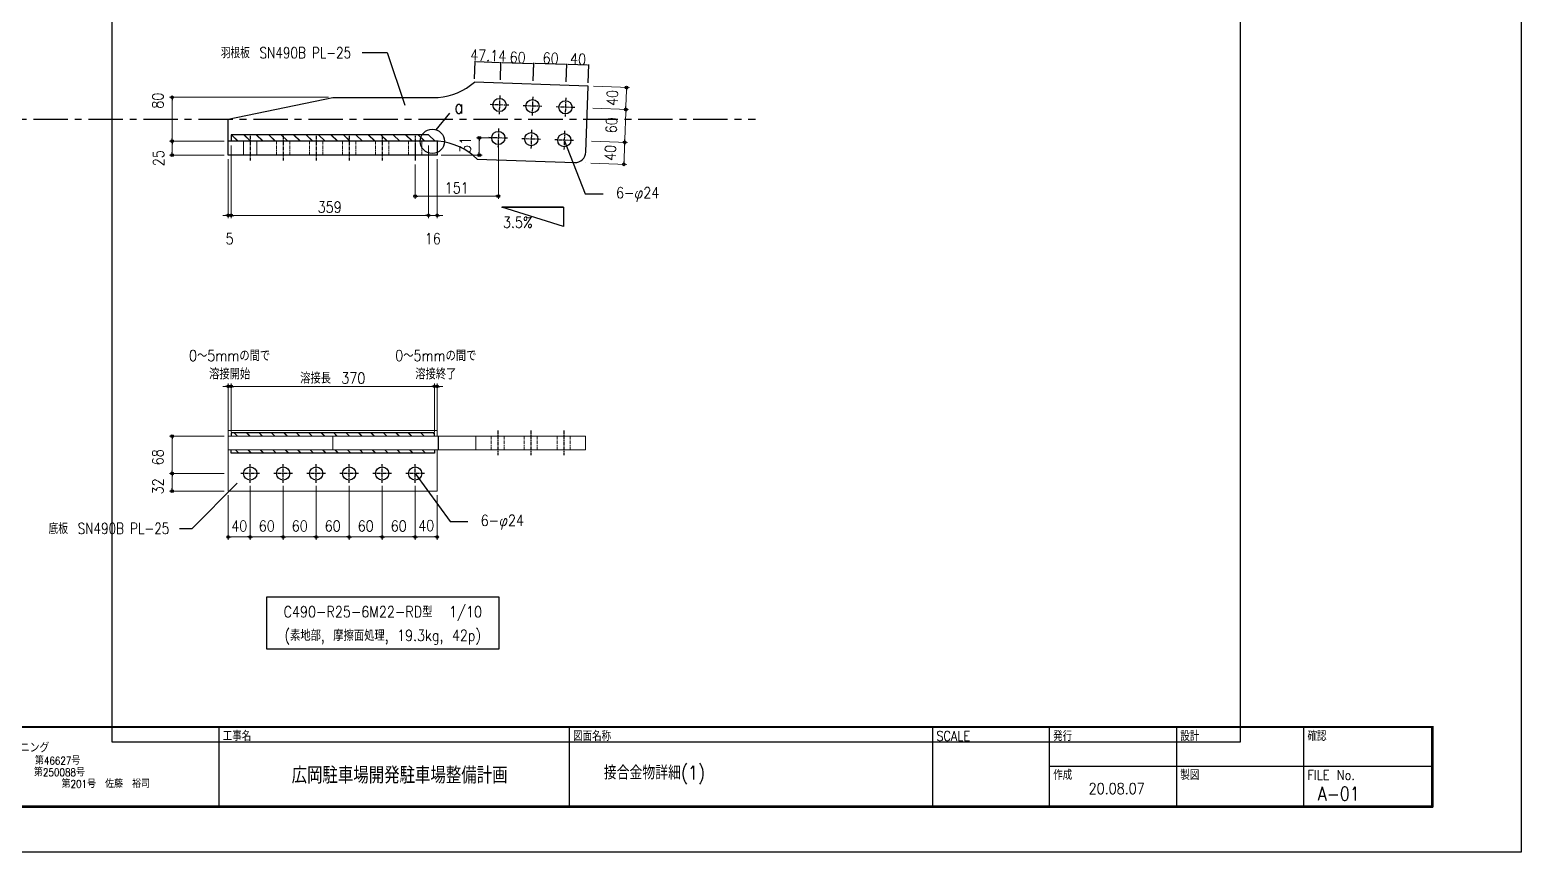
# Model space of a CAD drawing. Extents: x 89504 to 820828, y -104886 to 219894.
# Drawn here: x 812910 to 815623, y -104886 to -103391 of the extents above; entities that cross this region are included whole.
import ezdxf
from ezdxf.enums import TextEntityAlignment as Align

# ---------------------------------------------------------------- set-up
doc = ezdxf.new("R2010")
doc.units = 0
doc.header["$MEASUREMENT"] = 0
for name, pattern in [('CENTER', [2, 1.25, -0.25, 0.25, -0.25]), ('CENTER1', [10, 6.25, -1.25, 1.25, -1.25]), ('DUMMY', [0])]:
    doc.linetypes.add(name, pattern=pattern)
doc.layers.get('0').update_dxf_attribs({"color": 3, "linetype": 'CONTINUOUS'})
doc.layers.get('Defpoints').update_dxf_attribs({"linetype": 'CONTINUOUS'})
for name, color, linetype in [('00_修正第五回', 2, 'CONTINUOUS'), ('I図面枠', 211, 'CONTINUOUS'), ('waku$0$MOJI', 7, 'CONTINUOUS'), ('waku$0$ZATU', 3, 'CONTINUOUS'), ('waku$0$図面０-KIJUN', 7, 'CONTINUOUS'), ('寸法', 4, 'CONTINUOUS'), ('金物', 7, 'CONTINUOUS')]:
    doc.layers.add(name, color=color, linetype=linetype)
doc.layers.add('_1-F_ADDL', color=8, linetype='DUMMY', plot=False)
doc.layers.add('waku$0$DEF', color=161, linetype='CONTINUOUS', plot=False)
doc.styles.add('DRACAD', font='txt', dxfattribs={"width": 0.85, "bigfont": 'extfont2'})
doc.styles.add('KANJI', font='simplex.shx', dxfattribs={"width": 0.7, "bigfont": 'extfont2.shx'})
doc.styles.add('S020', font='simplex.shx', dxfattribs={"width": 0.8, "height": 100, "bigfont": 'extfont2.shx'})
doc.styles.get("Standard").update_dxf_attribs({"font": 'arial.ttf'})
doc.styles.add('waku$0$DRACAD', font='txt', dxfattribs={"width": 0.85, "bigfont": 'extfont2'})
doc.dimstyles.new('ISO-25', dxfattribs={"dimtxt": 2.5, "dimasz": 2.5, "dimexe": 1.25, "dimexo": 0.625, "dimtad": 1, "dimdec": 4, "dimdsep": 46, "dimtxsty": 'Standard', "dimcen": 2.5, "dimadec": 0, "dimazin": 0, "dimtfac": 1, "dimtdec": 4, "dimtmove": 0, "dimatfit": 3, "dimfxl": 1, "dimtolj": 1, "dimtzin": 0, "dimarcsym": 0})
doc.dimstyles.new('S5', dxfattribs={"dimscale": 5, "dimtxt": 4, "dimasz": 1, "dimexe": 1, "dimexo": 1.5, "dimgap": 1, "dimtad": 1, "dimtxsty": 'KANJI', "dimblk": 'ORIGIN', "dimcen": 0, "dimclrd": 256, "dimclre": 256, "dimclrt": 256, "dimadec": 0, "dimazin": 0, "dimtfac": 1, "dimtmove": 2, "dimatfit": 2, "dimfxl": 1, "dimtolj": 2, "dimlwd": 5, "dimlwe": 5, "dimarcsym": 0})

# ---------------------------------------------------------------- blocks, each defined once
blk = doc.blocks.new('waku')
at = {"layer": 'waku$0$DEF'}
blk.add_lwpolyline([(-76102, 40666), (92098, 40666), (92098, -78134), (-76102, -78134)], close=True, dxfattribs=at)
at = {"layer": 'waku$0$ZATU', "color": 5}
for p, q in [((-69538, -69001), (85614, -69001)), ((-69490, -69048), (85566, -69048)), ((-2644, -69048), (-2644, -74759)), ((22842, -69048), (22842, -74759)), ((49272, -69048), (49272, -74759)), ((57768, -69048), (57768, -74759)), ((67018, -69048), (67018, -74759)), ((76269, -69048), (76269, -74759)), ((85566, -69048), (85566, -74759)), ((85614, -69001), (85614, -74806)), ((85661, -68954), (85661, -74854)), ((57768, -71880), (85566, -71880)), ((-69585, -74854), (85661, -74854)), ((-69538, -74806), (85614, -74806)), ((-69490, -74759), (85566, -74759))]:
    blk.add_line(p, q, dxfattribs=at)
at = {"layer": 'waku$0$MOJI', "style": 'waku$0$DRACAD', "width": 0.85}
for s, height, p in [('広岡駐車場開発駐車場整備計画', 1200.08, (10506, -72478)), ('20.08.07', 800.1, (62673, -73506))]:
    blk.add_text(s, height=height, dxfattribs=at).set_placement(p, align=Align.MIDDLE)
at = {"layer": 'waku$0$ZATU', "color": 5, "style": 'waku$0$DRACAD', "width": 0.85}
for s, p in [('工事名', (-2361, -70040)), ('図面名称', (23125, -70040)), ('SCALE', (49556, -70040)), ('発行', (58051, -70040)), ('設計', (67301, -70040)), ('確認', (76552, -70040)), ('作成', (58051, -72871)), ('製図', (67301, -72871)), ('FILE No.', (76552, -72871))]:
    blk.add_text(s, height=707.9, dxfattribs=at).set_placement(p)
at = {"layer": 'waku$0$図面０-KIJUN', "linetype": 'Continuous', "style": 'waku$0$DRACAD', "width": 0.85}
for s, height, p in [('   株式会社\u3000エス・ティプランニング', 700, (-28130, -70881)), ('      設計事務所登録 \u3000(東京都）  第46627号', 550, (-28130, -71755)), ('      一級建築士登録\u3000 (大臣）   第250088号', 550, (-28130, -72600)), ('      構造設計一級建築士            第201号\u3000佐藤\u3000裕司', 550, (-28130, -73445))]:
    blk.add_text(s, height=height, dxfattribs=at).set_placement(p)
blk = doc.blocks.new('_ORIGIN')
at = {"color": 0, "linetype": 'ByBlock'}
blk.add_line((0, 0), (-1, 0), dxfattribs=at)
blk.add_circle((0, 0), 0.5, dxfattribs=at)
blk = doc.blocks.new('*D88')
at = {"layer": 'Defpoints', "color": 0, "transparency": 16777216}
for p in [(813271.2, -104129.6), (813169.4, -104197.6), (813271.2, -104197.6)]:
    blk.add_point(p, dxfattribs=at)
at = {"layer": '寸法', "lineweight": 5, "transparency": 16777216}
for p, q in [((813263.7, -104129.6), (813164.4, -104129.6)), ((813169.4, -104134.6), (813169.4, -104192.6)), ((813263.7, -104197.6), (813164.4, -104197.6))]:
    blk.add_line(p, q, dxfattribs=at)
at = {"layer": '寸法', "lineweight": 5, "transparency": 16777216, "xscale": 5, "yscale": 5, "zscale": 5}
for p, rotation in [((813169.4, -104129.6), 90), ((813169.4, -104197.6), 270)]:
    blk.add_blockref('_ORIGIN', p, dxfattribs=dict(at, rotation=rotation))
at = {"layer": '寸法', "transparency": 16777216, "insert": (813143.2, -104168.1), "char_height": 20, "attachment_point": 5, "rotation": 90, "style": 'DRACAD'}
blk.add_mtext('\\A2;68', dxfattribs=at)
blk = doc.blocks.new('*D89')
at = {"layer": 'Defpoints', "color": 0, "transparency": 16777216}
for p in [(813271.2, -104197.6), (813169.4, -104229.6), (813271.2, -104229.6)]:
    blk.add_point(p, dxfattribs=at)
at = {"layer": '寸法', "lineweight": 5, "transparency": 16777216}
for p, q in [((813263.7, -104197.6), (813164.4, -104197.6)), ((813169.4, -104202.6), (813169.4, -104224.6)), ((813263.7, -104229.6), (813164.4, -104229.6))]:
    blk.add_line(p, q, dxfattribs=at)
at = {"layer": '寸法', "lineweight": 5, "transparency": 16777216, "xscale": 5, "yscale": 5, "zscale": 5}
for p, rotation in [((813169.4, -104197.6), 90), ((813169.4, -104229.6), 270)]:
    blk.add_blockref('_ORIGIN', p, dxfattribs=dict(at, rotation=rotation))
at = {"layer": '寸法', "transparency": 16777216, "insert": (813143.2, -104221), "char_height": 20, "attachment_point": 5, "rotation": 90, "style": 'DRACAD'}
blk.add_mtext('\\A2;32', dxfattribs=at)
blk = doc.blocks.new('*D90')
at = {"layer": 'Defpoints', "color": 0, "transparency": 16777216}
for p in [(813371.2, -104212.6), (813431.2, -104212.6), (813371.2, -104313.1)]:
    blk.add_point(p, dxfattribs=at)
at = {"layer": '寸法', "lineweight": 5, "transparency": 16777216}
for p, q in [((813371.2, -104220.1), (813371.2, -104318.1)), ((813431.2, -104220.1), (813431.2, -104318.1)), ((813426.2, -104313.1), (813376.2, -104313.1))]:
    blk.add_line(p, q, dxfattribs=at)
at = {"layer": '寸法', "lineweight": 5, "transparency": 16777216, "xscale": 5, "yscale": 5, "zscale": 5, "rotation": 180}
blk.add_blockref('_ORIGIN', (813371.2, -104313.1), dxfattribs=at)
at = {"layer": '寸法', "lineweight": 5, "transparency": 16777216, "xscale": 5, "yscale": 5, "zscale": 5}
blk.add_blockref('_ORIGIN', (813431.2, -104313.1), dxfattribs=at)
at = {"layer": '寸法', "transparency": 16777216, "insert": (813401.2, -104293.1), "char_height": 20, "attachment_point": 5, "style": 'DRACAD'}
blk.add_mtext('\\A2;60', dxfattribs=at)
blk = doc.blocks.new('*D91')
at = {"layer": 'Defpoints', "color": 0, "transparency": 16777216}
for p in [(813271.2, -104229.6), (813311.2, -104212.6), (813271.2, -104313.1)]:
    blk.add_point(p, dxfattribs=at)
at = {"layer": '寸法', "lineweight": 5, "transparency": 16777216}
for p, q in [((813311.2, -104220.1), (813311.2, -104318.1)), ((813271.2, -104237.1), (813271.2, -104318.1)), ((813306.2, -104313.1), (813276.2, -104313.1))]:
    blk.add_line(p, q, dxfattribs=at)
at = {"layer": '寸法', "lineweight": 5, "transparency": 16777216, "xscale": 5, "yscale": 5, "zscale": 5, "rotation": 180}
blk.add_blockref('_ORIGIN', (813271.2, -104313.1), dxfattribs=at)
at = {"layer": '寸法', "lineweight": 5, "transparency": 16777216, "xscale": 5, "yscale": 5, "zscale": 5}
blk.add_blockref('_ORIGIN', (813311.2, -104313.1), dxfattribs=at)
at = {"layer": '寸法', "transparency": 16777216, "insert": (813291.2, -104293.1), "char_height": 20, "attachment_point": 5, "style": 'DRACAD'}
blk.add_mtext('\\A2;40', dxfattribs=at)
blk = doc.blocks.new('*D92')
at = {"layer": 'Defpoints', "color": 0, "transparency": 16777216}
for p in [(813491.2, -104212.6), (813551.2, -104212.6), (813491.2, -104313.1)]:
    blk.add_point(p, dxfattribs=at)
at = {"layer": '寸法', "lineweight": 5, "transparency": 16777216}
for p, q in [((813491.2, -104220.1), (813491.2, -104318.1)), ((813551.2, -104220.1), (813551.2, -104318.1)), ((813546.2, -104313.1), (813496.2, -104313.1))]:
    blk.add_line(p, q, dxfattribs=at)
at = {"layer": '寸法', "lineweight": 5, "transparency": 16777216, "xscale": 5, "yscale": 5, "zscale": 5, "rotation": 180}
blk.add_blockref('_ORIGIN', (813491.2, -104313.1), dxfattribs=at)
at = {"layer": '寸法', "lineweight": 5, "transparency": 16777216, "xscale": 5, "yscale": 5, "zscale": 5}
blk.add_blockref('_ORIGIN', (813551.2, -104313.1), dxfattribs=at)
at = {"layer": '寸法', "transparency": 16777216, "insert": (813521.2, -104293.1), "char_height": 20, "attachment_point": 5, "style": 'DRACAD'}
blk.add_mtext('\\A2;60', dxfattribs=at)
blk = doc.blocks.new('*D93')
at = {"layer": 'Defpoints', "color": 0, "transparency": 16777216}
for p in [(813551.2, -104212.6), (813611.2, -104212.6), (813611.2, -104313.1)]:
    blk.add_point(p, dxfattribs=at)
at = {"layer": '寸法', "lineweight": 5, "transparency": 16777216}
for p, q in [((813551.2, -104220.1), (813551.2, -104318.1)), ((813611.2, -104220.1), (813611.2, -104318.1)), ((813556.2, -104313.1), (813606.2, -104313.1))]:
    blk.add_line(p, q, dxfattribs=at)
at = {"layer": '寸法', "lineweight": 5, "transparency": 16777216, "xscale": 5, "yscale": 5, "zscale": 5, "rotation": 180}
blk.add_blockref('_ORIGIN', (813551.2, -104313.1), dxfattribs=at)
at = {"layer": '寸法', "lineweight": 5, "transparency": 16777216, "xscale": 5, "yscale": 5, "zscale": 5}
blk.add_blockref('_ORIGIN', (813611.2, -104313.1), dxfattribs=at)
at = {"layer": '寸法', "transparency": 16777216, "insert": (813581.2, -104293.1), "char_height": 20, "attachment_point": 5, "style": 'DRACAD'}
blk.add_mtext('\\A2;60', dxfattribs=at)
blk = doc.blocks.new('*D94')
at = {"layer": 'Defpoints', "color": 0, "transparency": 16777216}
for p in [(813611.2, -104212.6), (813651.2, -104229.6), (813611.2, -104313.1)]:
    blk.add_point(p, dxfattribs=at)
at = {"layer": '寸法', "lineweight": 5, "transparency": 16777216}
for p, q in [((813611.2, -104220.1), (813611.2, -104318.1)), ((813651.2, -104237.1), (813651.2, -104318.1)), ((813646.2, -104313.1), (813616.2, -104313.1))]:
    blk.add_line(p, q, dxfattribs=at)
at = {"layer": '寸法', "lineweight": 5, "transparency": 16777216, "xscale": 5, "yscale": 5, "zscale": 5, "rotation": 180}
blk.add_blockref('_ORIGIN', (813611.2, -104313.1), dxfattribs=at)
at = {"layer": '寸法', "lineweight": 5, "transparency": 16777216, "xscale": 5, "yscale": 5, "zscale": 5}
blk.add_blockref('_ORIGIN', (813651.2, -104313.1), dxfattribs=at)
at = {"layer": '寸法', "transparency": 16777216, "insert": (813631.2, -104292.3), "char_height": 20, "attachment_point": 5, "style": 'DRACAD'}
blk.add_mtext('\\A2;40', dxfattribs=at)
blk = doc.blocks.new('*D95')
at = {"layer": 'Defpoints', "color": 0, "transparency": 16777216}
for p in [(813431.2, -104212.6), (813491.2, -104212.6), (813431.2, -104313.1)]:
    blk.add_point(p, dxfattribs=at)
at = {"layer": '寸法', "lineweight": 5, "transparency": 16777216}
for p, q in [((813431.2, -104220.1), (813431.2, -104318.1)), ((813491.2, -104220.1), (813491.2, -104318.1)), ((813486.2, -104313.1), (813436.2, -104313.1))]:
    blk.add_line(p, q, dxfattribs=at)
at = {"layer": '寸法', "lineweight": 5, "transparency": 16777216, "xscale": 5, "yscale": 5, "zscale": 5, "rotation": 180}
blk.add_blockref('_ORIGIN', (813431.2, -104313.1), dxfattribs=at)
at = {"layer": '寸法', "lineweight": 5, "transparency": 16777216, "xscale": 5, "yscale": 5, "zscale": 5}
blk.add_blockref('_ORIGIN', (813491.2, -104313.1), dxfattribs=at)
at = {"layer": '寸法', "transparency": 16777216, "insert": (813461.2, -104293.1), "char_height": 20, "attachment_point": 5, "style": 'DRACAD'}
blk.add_mtext('\\A2;60', dxfattribs=at)
blk = doc.blocks.new('*D96')
at = {"layer": 'Defpoints', "color": 0, "transparency": 16777216}
for p in [(813311.2, -104212.6), (813371.2, -104212.6), (813311.2, -104313.1)]:
    blk.add_point(p, dxfattribs=at)
at = {"layer": '寸法', "lineweight": 5, "transparency": 16777216}
for p, q in [((813311.2, -104220.1), (813311.2, -104318.1)), ((813371.2, -104220.1), (813371.2, -104318.1)), ((813366.2, -104313.1), (813316.2, -104313.1))]:
    blk.add_line(p, q, dxfattribs=at)
at = {"layer": '寸法', "lineweight": 5, "transparency": 16777216, "xscale": 5, "yscale": 5, "zscale": 5, "rotation": 180}
blk.add_blockref('_ORIGIN', (813311.2, -104313.1), dxfattribs=at)
at = {"layer": '寸法', "lineweight": 5, "transparency": 16777216, "xscale": 5, "yscale": 5, "zscale": 5}
blk.add_blockref('_ORIGIN', (813371.2, -104313.1), dxfattribs=at)
at = {"layer": '寸法', "transparency": 16777216, "insert": (813341.2, -104293.1), "char_height": 20, "attachment_point": 5, "style": 'DRACAD'}
blk.add_mtext('\\A2;60', dxfattribs=at)
blk = doc.blocks.new('*D100')
at = {"layer": 'Defpoints', "color": 0, "linetype": 'Continuous', "transparency": 16777216}
for p in [(813276.2, -104039.1), (813271.2, -104129.6), (813276.2, -104129.6)]:
    blk.add_point(p, dxfattribs=at)
at = {"layer": '寸法', "linetype": 'Continuous', "lineweight": 5, "transparency": 16777216}
for p, q in [((813266.2, -104039.1), (813261.2, -104039.1)), ((813271.2, -104122.1), (813271.2, -104034.1)), ((813271.2, -104039.1), (813276.2, -104039.1)), ((813276.2, -104122.1), (813276.2, -104034.1)), ((813281.2, -104039.1), (813286.2, -104039.1))]:
    blk.add_line(p, q, dxfattribs=at)
at = {"layer": '寸法', "linetype": 'Continuous', "lineweight": 5, "transparency": 16777216, "xscale": 5, "yscale": 5, "zscale": 5}
blk.add_blockref('_ORIGIN', (813271.2, -104039.1), dxfattribs=at)
at = {"layer": '寸法', "linetype": 'Continuous', "lineweight": 5, "transparency": 16777216, "xscale": 5, "yscale": 5, "zscale": 5, "rotation": 180}
blk.add_blockref('_ORIGIN', (813276.2, -104039.1), dxfattribs=at)
at = {"layer": '寸法', "linetype": 'Continuous', "transparency": 16777216, "insert": (813273.7, -103999.9), "char_height": 20, "attachment_point": 5, "style": 'DRACAD'}
blk.add_mtext('\\A2;0～5mmの間で\\P溶接開始', dxfattribs=at)
blk = doc.blocks.new('*D101')
at = {"layer": 'Defpoints', "color": 0, "linetype": 'Continuous', "transparency": 16777216}
for p in [(813646.2, -104039.1), (813276.2, -104129.6), (813646.2, -104129.6)]:
    blk.add_point(p, dxfattribs=at)
at = {"layer": '寸法', "linetype": 'Continuous', "lineweight": 5, "transparency": 16777216}
for p, q in [((813276.2, -104122.1), (813276.2, -104034.1)), ((813281.2, -104039.1), (813641.2, -104039.1)), ((813646.2, -104122.1), (813646.2, -104034.1))]:
    blk.add_line(p, q, dxfattribs=at)
at = {"layer": '寸法', "linetype": 'Continuous', "lineweight": 5, "transparency": 16777216, "xscale": 5, "yscale": 5, "zscale": 5, "rotation": 180}
blk.add_blockref('_ORIGIN', (813276.2, -104039.1), dxfattribs=at)
at = {"layer": '寸法', "linetype": 'Continuous', "lineweight": 5, "transparency": 16777216, "xscale": 5, "yscale": 5, "zscale": 5}
blk.add_blockref('_ORIGIN', (813646.2, -104039.1), dxfattribs=at)
at = {"layer": '寸法', "linetype": 'Continuous', "transparency": 16777216, "insert": (813461.2, -104024.1), "char_height": 20, "attachment_point": 5, "style": 'DRACAD'}
blk.add_mtext('\\A2;溶接長\u3000370', dxfattribs=at)
blk = doc.blocks.new('*D102')
at = {"layer": 'Defpoints', "color": 0, "linetype": 'Continuous', "transparency": 16777216}
for p in [(813651.2, -104039.1), (813646.2, -104129.6), (813651.2, -104129.6)]:
    blk.add_point(p, dxfattribs=at)
at = {"layer": '寸法', "linetype": 'Continuous', "lineweight": 5, "transparency": 16777216}
for p, q in [((813641.2, -104039.1), (813636.2, -104039.1)), ((813646.2, -104122.1), (813646.2, -104034.1)), ((813646.2, -104039.1), (813651.2, -104039.1)), ((813651.2, -104122.1), (813651.2, -104034.1)), ((813656.2, -104039.1), (813661.2, -104039.1))]:
    blk.add_line(p, q, dxfattribs=at)
at = {"layer": '寸法', "linetype": 'Continuous', "lineweight": 5, "transparency": 16777216, "xscale": 5, "yscale": 5, "zscale": 5}
blk.add_blockref('_ORIGIN', (813646.2, -104039.1), dxfattribs=at)
at = {"layer": '寸法', "linetype": 'Continuous', "lineweight": 5, "transparency": 16777216, "xscale": 5, "yscale": 5, "zscale": 5, "rotation": 180}
blk.add_blockref('_ORIGIN', (813651.2, -104039.1), dxfattribs=at)
at = {"layer": '寸法', "linetype": 'Continuous', "transparency": 16777216, "insert": (813648.7, -103999.9), "char_height": 20, "attachment_point": 5, "style": 'DRACAD'}
blk.add_mtext('\\A2;0～5mmの間で\\P溶接終了', dxfattribs=at)
blk = doc.blocks.new('*D55')
at = {"layer": 'Defpoints', "color": 0, "transparency": 16777216}
for p in [(813928.1, -103493), (813926.7, -103533), (813994.3, -103535.4)]:
    blk.add_point(p, dxfattribs=at)
at = {"layer": '寸法', "lineweight": 5, "transparency": 16777216}
for p, q in [((813935.6, -103493.3), (814000.7, -103495.6)), ((813995.5, -103500.4), (813994.5, -103530.4)), ((813934.2, -103533.3), (813999.3, -103535.5))]:
    blk.add_line(p, q, dxfattribs=at)
at = {"layer": '寸法', "lineweight": 5, "transparency": 16777216, "xscale": 5, "yscale": 5, "zscale": 5}
for p, rotation in [((813995.7, -103495.4), 87.99999999978769), ((813994.3, -103535.4), 267.9999999997877)]:
    blk.add_blockref('_ORIGIN', p, dxfattribs=dict(at, rotation=rotation))
at = {"layer": '寸法', "transparency": 16777216, "insert": (813969.6, -103514.5), "char_height": 20, "attachment_point": 5, "rotation": 88, "style": 'DRACAD'}
blk.add_mtext('\\A2;40', dxfattribs=at)
blk = doc.blocks.new('*D56')
at = {"layer": 'Defpoints', "color": 0, "transparency": 16777216}
for p in [(813924.6, -103593), (813923.2, -103632.9), (813990.8, -103635.3)]:
    blk.add_point(p, dxfattribs=at)
at = {"layer": '寸法', "lineweight": 5, "transparency": 16777216}
for p, q in [((813932.1, -103593.2), (813997.2, -103595.5)), ((813992.1, -103600.3), (813991, -103630.3)), ((813930.7, -103633.2), (813995.8, -103635.5))]:
    blk.add_line(p, q, dxfattribs=at)
at = {"layer": '寸法', "lineweight": 5, "transparency": 16777216, "xscale": 5, "yscale": 5, "zscale": 5}
for p, rotation in [((813992.2, -103595.3), 87.99999999978769), ((813990.8, -103635.3), 267.9999999997877)]:
    blk.add_blockref('_ORIGIN', p, dxfattribs=dict(at, rotation=rotation))
at = {"layer": '寸法', "transparency": 16777216, "insert": (813966.1, -103614.4), "char_height": 20, "attachment_point": 5, "rotation": 88, "style": 'DRACAD'}
blk.add_mtext('\\A2;40', dxfattribs=at)
blk = doc.blocks.new('*D61')
at = {"layer": 'Defpoints', "color": 0, "transparency": 16777216}
for p in [(813926.7, -103533), (813924.6, -103593), (813992.2, -103595.3)]:
    blk.add_point(p, dxfattribs=at)
at = {"layer": '寸法', "lineweight": 5, "transparency": 16777216}
for p, q in [((813934.2, -103533.3), (813999.3, -103535.5)), ((813994.2, -103540.4), (813992.4, -103590.3)), ((813932.1, -103593.2), (813997.2, -103595.5))]:
    blk.add_line(p, q, dxfattribs=at)
at = {"layer": '寸法', "lineweight": 5, "transparency": 16777216, "xscale": 5, "yscale": 5, "zscale": 5}
for p, rotation in [((813994.3, -103535.4), 87.99999999978769), ((813992.2, -103595.3), 267.9999999997877)]:
    blk.add_blockref('_ORIGIN', p, dxfattribs=dict(at, rotation=rotation))
at = {"layer": '寸法', "transparency": 16777216, "insert": (813968, -103564.2), "char_height": 20, "attachment_point": 5, "rotation": 88, "style": 'DRACAD'}
blk.add_mtext('\\A2;60', dxfattribs=at)
blk = doc.blocks.new('*D62')
at = {"layer": 'Defpoints', "color": 0, "linetype": 'Continuous', "transparency": 16777216}
for p in [(813271.2, -103618.4), (813276.2, -103612.4), (813276.2, -103728.1)]:
    blk.add_point(p, dxfattribs=at)
at = {"layer": '寸法', "linetype": 'Continuous', "lineweight": 5, "transparency": 16777216}
for p, q in [((813271.2, -103625.9), (813271.2, -103733.1)), ((813276.2, -103619.9), (813276.2, -103733.1)), ((813266.2, -103728.1), (813261.2, -103728.1)), ((813271.2, -103728.1), (813276.2, -103728.1)), ((813281.2, -103728.1), (813286.2, -103728.1))]:
    blk.add_line(p, q, dxfattribs=at)
at = {"layer": '寸法', "linetype": 'Continuous', "lineweight": 5, "transparency": 16777216, "xscale": 5, "yscale": 5, "zscale": 5}
blk.add_blockref('_ORIGIN', (813271.2, -103728.1), dxfattribs=at)
at = {"layer": '寸法', "linetype": 'Continuous', "lineweight": 5, "transparency": 16777216, "xscale": 5, "yscale": 5, "zscale": 5, "rotation": 180}
blk.add_blockref('_ORIGIN', (813276.2, -103728.1), dxfattribs=at)
at = {"layer": '寸法', "linetype": 'Continuous', "transparency": 16777216, "insert": (813273.7, -103770.6), "char_height": 20, "attachment_point": 5, "style": 'DRACAD'}
blk.add_mtext('\\A2;5', dxfattribs=at)
blk = doc.blocks.new('*D63')
at = {"layer": 'Defpoints', "color": 0, "linetype": 'Continuous', "transparency": 16777216}
for p in [(813276.2, -103593.4), (813635.2, -103593.4), (813635.2, -103728.1)]:
    blk.add_point(p, dxfattribs=at)
at = {"layer": '寸法', "linetype": 'Continuous', "lineweight": 5, "transparency": 16777216}
for p, q in [((813276.2, -103600.9), (813276.2, -103733.1)), ((813635.2, -103600.9), (813635.2, -103733.1)), ((813281.2, -103728.1), (813630.2, -103728.1))]:
    blk.add_line(p, q, dxfattribs=at)
at = {"layer": '寸法', "linetype": 'Continuous', "lineweight": 5, "transparency": 16777216, "xscale": 5, "yscale": 5, "zscale": 5, "rotation": 180}
blk.add_blockref('_ORIGIN', (813276.2, -103728.1), dxfattribs=at)
at = {"layer": '寸法', "linetype": 'Continuous', "lineweight": 5, "transparency": 16777216, "xscale": 5, "yscale": 5, "zscale": 5}
blk.add_blockref('_ORIGIN', (813635.2, -103728.1), dxfattribs=at)
at = {"layer": '寸法', "linetype": 'Continuous', "transparency": 16777216, "insert": (813455.7, -103713.1), "char_height": 20, "attachment_point": 5, "style": 'DRACAD'}
blk.add_mtext('\\A2;359', dxfattribs=at)
blk = doc.blocks.new('*D64')
at = {"layer": 'Defpoints', "color": 0, "linetype": 'Continuous', "transparency": 16777216}
for p in [(813635.2, -103593.4), (813651.2, -103618.4), (813651.2, -103728.1)]:
    blk.add_point(p, dxfattribs=at)
at = {"layer": '寸法', "linetype": 'Continuous', "lineweight": 5, "transparency": 16777216}
for p, q in [((813635.2, -103600.9), (813635.2, -103733.1)), ((813651.2, -103625.9), (813651.2, -103733.1)), ((813630.2, -103728.1), (813625.2, -103728.1)), ((813635.2, -103728.1), (813651.2, -103728.1)), ((813656.2, -103728.1), (813661.2, -103728.1))]:
    blk.add_line(p, q, dxfattribs=at)
at = {"layer": '寸法', "linetype": 'Continuous', "lineweight": 5, "transparency": 16777216, "xscale": 5, "yscale": 5, "zscale": 5}
blk.add_blockref('_ORIGIN', (813635.2, -103728.1), dxfattribs=at)
at = {"layer": '寸法', "linetype": 'Continuous', "lineweight": 5, "transparency": 16777216, "xscale": 5, "yscale": 5, "zscale": 5, "rotation": 180}
blk.add_blockref('_ORIGIN', (813651.2, -103728.1), dxfattribs=at)
at = {"layer": '寸法', "linetype": 'Continuous', "transparency": 16777216, "insert": (813643.2, -103770.6), "char_height": 20, "attachment_point": 5, "style": 'DRACAD'}
blk.add_mtext('\\A2;16', dxfattribs=at)
blk = doc.blocks.new('*D65')
at = {"layer": 'Defpoints', "color": 0, "transparency": 16777216}
for p in [(813762.4, -103587.3), (813611.2, -103628.4), (813611.2, -103693.1)]:
    blk.add_point(p, dxfattribs=at)
at = {"layer": '寸法', "lineweight": 5, "transparency": 16777216}
for p, q in [((813762.4, -103594.8), (813762.4, -103698.1)), ((813611.2, -103635.9), (813611.2, -103698.1)), ((813757.4, -103693.1), (813616.2, -103693.1))]:
    blk.add_line(p, q, dxfattribs=at)
at = {"layer": '寸法', "lineweight": 5, "transparency": 16777216, "xscale": 5, "yscale": 5, "zscale": 5, "rotation": 180}
blk.add_blockref('_ORIGIN', (813611.2, -103693.1), dxfattribs=at)
at = {"layer": '寸法', "lineweight": 5, "transparency": 16777216, "xscale": 5, "yscale": 5, "zscale": 5}
blk.add_blockref('_ORIGIN', (813762.4, -103693.1), dxfattribs=at)
at = {"layer": '寸法', "transparency": 16777216, "insert": (813686.8, -103678.1), "char_height": 20, "attachment_point": 5, "style": 'DRACAD'}
blk.add_mtext('\\A2;151', dxfattribs=at)
blk = doc.blocks.new('*D66')
at = {"layer": 'Defpoints', "color": 0, "transparency": 16777216}
for p in [(813762.4, -103587.3), (813651.2, -103618.4), (813727.8, -103618.4)]:
    blk.add_point(p, dxfattribs=at)
at = {"layer": '寸法', "lineweight": 5, "transparency": 16777216}
for p, q in [((813754.9, -103587.3), (813722.8, -103587.3)), ((813727.8, -103592.3), (813727.8, -103613.4)), ((813658.7, -103618.4), (813732.8, -103618.4))]:
    blk.add_line(p, q, dxfattribs=at)
at = {"layer": '寸法', "lineweight": 5, "transparency": 16777216, "xscale": 5, "yscale": 5, "zscale": 5}
for p, rotation in [((813727.8, -103587.3), 90), ((813727.8, -103618.4), 270)]:
    blk.add_blockref('_ORIGIN', p, dxfattribs=dict(at, rotation=rotation))
at = {"layer": '寸法', "transparency": 16777216, "insert": (813702.4, -103600.2), "char_height": 20, "attachment_point": 5, "rotation": 90, "style": 'DRACAD'}
blk.add_mtext('\\A2;31', dxfattribs=at)
blk = doc.blocks.new('*D67')
at = {"layer": 'Defpoints', "color": 0, "transparency": 16777216}
for p in [(813169.4, -103513.4), (813461.2, -103513.4), (813271.2, -103593.4)]:
    blk.add_point(p, dxfattribs=at)
at = {"layer": '寸法', "lineweight": 5, "transparency": 16777216}
for p, q in [((813453.7, -103513.4), (813164.4, -103513.4)), ((813169.4, -103588.4), (813169.4, -103518.4)), ((813263.7, -103593.4), (813164.4, -103593.4))]:
    blk.add_line(p, q, dxfattribs=at)
at = {"layer": '寸法', "lineweight": 5, "transparency": 16777216, "xscale": 5, "yscale": 5, "zscale": 5}
for p, rotation in [((813169.4, -103513.4), 90), ((813169.4, -103593.4), 270)]:
    blk.add_blockref('_ORIGIN', p, dxfattribs=dict(at, rotation=rotation))
at = {"layer": '寸法', "transparency": 16777216, "insert": (813143.2, -103519.5), "char_height": 20, "attachment_point": 5, "rotation": 90, "style": 'DRACAD'}
blk.add_mtext('\\A2;80', dxfattribs=at)
blk = doc.blocks.new('*D68')
at = {"layer": 'Defpoints', "color": 0, "transparency": 16777216}
for p in [(813169.4, -103593.4), (813271.2, -103593.4), (813271.2, -103618.4)]:
    blk.add_point(p, dxfattribs=at)
at = {"layer": '寸法', "lineweight": 5, "transparency": 16777216}
for p, q in [((813263.7, -103593.4), (813164.4, -103593.4)), ((813169.4, -103613.4), (813169.4, -103598.4)), ((813263.7, -103618.4), (813164.4, -103618.4))]:
    blk.add_line(p, q, dxfattribs=at)
at = {"layer": '寸法', "lineweight": 5, "transparency": 16777216, "xscale": 5, "yscale": 5, "zscale": 5}
for p, rotation in [((813169.4, -103593.4), 90), ((813169.4, -103618.4), 270)]:
    blk.add_blockref('_ORIGIN', p, dxfattribs=dict(at, rotation=rotation))
at = {"layer": '寸法', "transparency": 16777216, "insert": (813144.4, -103624.2), "char_height": 20, "attachment_point": 5, "rotation": 90, "style": 'DRACAD'}
blk.add_mtext('\\A2;25', dxfattribs=at)
blk = doc.blocks.new('*D197')
at = {"layer": 'Defpoints', "color": 0, "transparency": 16777216}
for p in [(813887.1, -103453.7), (813885.8, -103491.5), (813925.8, -103492.9)]:
    blk.add_point(p, dxfattribs=at)
at = {"layer": '寸法', "color": 0, "lineweight": -2, "transparency": 16777216}
for p, q in [((813886, -103485.5), (813887.2, -103452.5)), ((813924.6, -103455), (813889.6, -103453.8)), ((813926, -103486.9), (813927.1, -103453.9))]:
    blk.add_line(p, q, dxfattribs=at)
at = {"layer": '寸法', "color": 0, "transparency": 16777216}
for points in [[(813889.6, -103453.4), (813889.6, -103454.2), (813887.1, -103453.7)], [(813924.6, -103454.6), (813924.6, -103455.4), (813927.1, -103455.1)]]:
    blk.add_solid(points, dxfattribs=at)
at = {"layer": '寸法', "color": 0, "transparency": 16777216, "insert": (813907.5, -103443.8), "char_height": 20, "attachment_point": 5, "rotation": 358, "style": 'DRACAD'}
blk.add_mtext('\\A1;40', dxfattribs=at)
blk = doc.blocks.new('*D194')
at = {"layer": 'Defpoints', "color": 0, "transparency": 16777216}
for p in [(813827.1, -103451.9), (813825.8, -103489.4), (813885.8, -103491.5)]:
    blk.add_point(p, dxfattribs=at)
at = {"layer": '寸法', "color": 0, "lineweight": -2, "transparency": 16777216}
for p, q in [((813826, -103483.5), (813827.2, -103450.6)), ((813884.6, -103453.9), (813829.6, -103451.9)), ((813886, -103485.5), (813887.1, -103452.7))]:
    blk.add_line(p, q, dxfattribs=at)
at = {"layer": '寸法', "color": 0, "transparency": 16777216}
for points in [[(813829.7, -103451.5), (813829.6, -103452.4), (813827.1, -103451.9)], [(813884.6, -103453.4), (813884.6, -103454.3), (813887.1, -103453.9)]]:
    blk.add_solid(points, dxfattribs=at)
at = {"layer": '寸法', "color": 0, "transparency": 16777216, "insert": (813857.5, -103442.3), "char_height": 20, "attachment_point": 5, "rotation": 358, "style": 'DRACAD'}
blk.add_mtext('\\A1;60', dxfattribs=at)
blk = doc.blocks.new('*D195')
at = {"layer": 'Defpoints', "color": 0, "transparency": 16777216}
for p in [(813767.1, -103450.5), (813765.9, -103487.4), (813825.8, -103489.4)]:
    blk.add_point(p, dxfattribs=at)
at = {"layer": '寸法', "color": 0, "lineweight": -2, "transparency": 16777216}
for p, q in [((813766.1, -103481.4), (813767.2, -103449.2)), ((813824.6, -103452.5), (813769.6, -103450.6)), ((813826, -103483.5), (813827.2, -103451.3))]:
    blk.add_line(p, q, dxfattribs=at)
at = {"layer": '寸法', "color": 0, "transparency": 16777216}
for points in [[(813769.7, -103450.1), (813769.6, -103451), (813767.1, -103450.5)], [(813824.6, -103452.1), (813824.6, -103452.9), (813827.1, -103452.6)]]:
    blk.add_solid(points, dxfattribs=at)
at = {"layer": '寸法', "color": 0, "transparency": 16777216, "insert": (813797.5, -103440.9), "char_height": 20, "attachment_point": 5, "rotation": 358, "style": 'DRACAD'}
blk.add_mtext('\\A1;60', dxfattribs=at)
blk = doc.blocks.new('*D196')
at = {"layer": 'Defpoints', "color": 0, "transparency": 16777216}
for p in [(813720, -103448.8), (813718.7, -103485.7), (813765.9, -103487.4)]:
    blk.add_point(p, dxfattribs=at)
at = {"layer": '寸法', "color": 0, "lineweight": -2, "transparency": 16777216}
for p, q in [((813719, -103479.7), (813720.1, -103447.6)), ((813764.7, -103450.4), (813722.5, -103448.9)), ((813766.1, -103481.4), (813767.2, -103449.2))]:
    blk.add_line(p, q, dxfattribs=at)
at = {"layer": '寸法', "color": 0, "transparency": 16777216}
for points in [[(813722.5, -103448.5), (813722.5, -103449.3), (813720, -103448.8)], [(813764.7, -103450), (813764.6, -103450.8), (813767.1, -103450.5)]]:
    blk.add_solid(points, dxfattribs=at)
at = {"layer": '寸法', "color": 0, "transparency": 16777216, "insert": (813744, -103437.5), "char_height": 20, "attachment_point": 5, "rotation": 358, "style": 'DRACAD'}
blk.add_mtext('\\A1;47.14', dxfattribs=at)

msp = doc.modelspace()

# ---------------------------------------------------------------- hatches: boundary and pattern name
at = {"layer": '金物', "ltscale": 6}
h = msp.add_hatch(dxfattribs=at)
h.set_pattern_fill('JIS_LC_20', color=256, scale=0.8, angle=90)
h.set_pattern_definition([(135, (811367.216, -106672.432), (-11.31371, -11.31371), []), (135, (811367.216, -106672.112), (-11.31371, -11.31371), [])])
h.paths.add_polyline_path([(813455.21647, -103593.43157), (813276.21647, -103593.43157), (813276.21647, -103581.43157), (813455.21647, -103581.43157)])
h.paths.add_polyline_path([(813635.21647, -103593.43157), (813455.21647, -103593.43157), (813455.21647, -103581.43157), (813635.21647, -103581.43157)])
h.paths.add_polyline_path([(813633.21647, -103593.43157), (813635.21647, -103587.43157)], flags=17)
h = msp.add_hatch(dxfattribs=at)
h.set_pattern_fill('JIS_LC_20', color=256, scale=0.8, angle=90)
h.set_pattern_definition([(135, (811366.216, -107208.574), (-11.31371, -11.31371), []), (135, (811366.216, -107208.254), (-11.31371, -11.31371), [])])
h.paths.add_polyline_path([(813454.21647, -104129.57408), (813276.21647, -104129.57408), (813276.21647, -104123.57408), (813454.21647, -104123.57408)])
h.paths.add_polyline_path([(813637.21647, -104129.57408), (813454.21647, -104129.57408), (813454.21647, -104123.57408), (813637.21647, -104123.57408)])
h.paths.add_polyline_path([(813646.21647, -104129.57408), (813637.21647, -104129.57408), (813637.21647, -104123.57408), (813646.21647, -104123.57408)])
h = msp.add_hatch(dxfattribs=at)
h.set_pattern_fill('JIS_LC_20', color=256, scale=0.8, angle=90)
h.set_pattern_definition([(135, (811366.216, -107214.574), (-11.31371, -11.31371), []), (135, (811366.216, -107214.254), (-11.31371, -11.31371), [])])
h.paths.add_polyline_path([(813454.21647, -104154.57408), (813276.21647, -104154.57408), (813276.21647, -104160.57408), (813454.21647, -104160.57408)])
h.paths.add_polyline_path([(813637.21647, -104154.57408), (813454.21647, -104154.57408), (813454.21647, -104160.57408), (813637.21647, -104160.57408)])
h.paths.add_polyline_path([(813646.21647, -104154.57408), (813637.21647, -104154.57408), (813637.21647, -104160.57408), (813646.21647, -104160.57408)])

# ---------------------------------------------------------------- linework, layer by layer
at = {"layer": '_1-F_ADDL'}
msp.add_lwpolyline([(813060.29448, -103301.41828), (815111.66776, -103301.41828), (815111.66776, -104686.41828), (813060.29448, -104686.41828)], close=True, dxfattribs=at)
at = {"layer": '寸法'}
for p, q in [((813514.47209, -103431.85847), (813559.97276, -103431.85847)), ((813559.97276, -103431.85847), (813592.09068, -103527.47046)), ((813882.29784, -103591.47978), (813920.59886, -103688.6888)), ((813920.59886, -103688.6888), (813952.74625, -103688.6888)), ((813611.21647, -104197.57408), (813674.48694, -104284.75)), ((813205.30396, -104297.7931), (813287.30994, -104215.32281)), ((813674.48694, -104284.75), (813706.63433, -104284.75)), ((813182.55362, -104297.7931), (813205.30396, -104297.7931))]:
    msp.add_line(p, q, dxfattribs=at)
at = {"layer": '寸法', "linetype": 'CENTER', "ltscale": 5}
for p, q in [((813781.45456, -103527.92168), (813747.47527, -103526.7351)), ((813765.0582, -103510.33875), (813763.87162, -103544.31803)), ((813825.02165, -103512.43272), (813823.83507, -103546.412)), ((813884.9851, -103514.52669), (813883.79852, -103548.50597)), ((813841.41801, -103530.01565), (813807.43872, -103528.82907)), ((813901.38146, -103532.10962), (813867.40217, -103530.92304)), ((813762.96423, -103570.3022), (813761.77765, -103604.28148)), ((813822.92768, -103572.39617), (813821.7411, -103606.37545)), ((813882.89113, -103574.49014), (813881.70455, -103608.46942)), ((813779.36059, -103587.88513), (813745.3813, -103586.69855)), ((813839.32404, -103589.9791), (813805.34475, -103588.79252)), ((813899.28749, -103592.07307), (813865.3082, -103590.88649))]:
    msp.add_line(p, q, dxfattribs=at)
at = {"layer": '寸法', "linetype": 'CENTER1', "ltscale": 10}
msp.add_line((811816.92787, -103553.43157), (814230.10203, -103553.43157), dxfattribs=at)
at = {"layer": '寸法', "ltscale": 4}
msp.add_line((813649.32244, -103572.53466), (813674.35935, -103542.1475), dxfattribs=at)
at = {"layer": '寸法', "linetype": 'CENTER1'}
for p, q in [((813311.21647, -103583.43157), (813311.21647, -103628.43157)), ((813371.21647, -103583.43157), (813371.21647, -103628.43157)), ((813431.21647, -103583.43157), (813431.21647, -103628.43157)), ((813491.21647, -103583.43157), (813491.21647, -103628.43157)), ((813551.21647, -103583.43157), (813551.21647, -103628.43157)), ((813761.21647, -104119.57408), (813761.21647, -104164.57408)), ((813821.21647, -104119.57408), (813821.21647, -104164.57408)), ((813881.21647, -104119.57408), (813881.21647, -104164.57408)), ((813328.21647, -104197.57408), (813294.21647, -104197.57408)), ((813311.21647, -104214.57408), (813311.21647, -104180.57408)), ((813388.21647, -104197.57408), (813354.21647, -104197.57408)), ((813371.21647, -104214.57408), (813371.21647, -104180.57408)), ((813448.21647, -104197.57408), (813414.21647, -104197.57408)), ((813431.21647, -104214.57408), (813431.21647, -104180.57408)), ((813508.21647, -104197.57408), (813474.21647, -104197.57408)), ((813491.21647, -104214.57408), (813491.21647, -104180.57408)), ((813568.21647, -104197.57408), (813534.21647, -104197.57408)), ((813551.21647, -104214.57408), (813551.21647, -104180.57408)), ((813628.21647, -104197.57408), (813594.21647, -104197.57408)), ((813611.21647, -104214.57408), (813611.21647, -104180.57408))]:
    msp.add_line(p, q, dxfattribs=at)
at = {"layer": '寸法', "linetype": 'CENTER1', "ltscale": 0.3}
msp.add_line((813611.21647, -103583.43157), (813611.21647, -103628.43157), dxfattribs=at)
at = {"layer": '寸法', "linetype": 'Continuous'}
for p, q in [((813880.66251, -103713.27018), (813768.6789, -103713.27018)), ((813768.6789, -103713.27018), (813880.66251, -103713.27018)), ((813880.66251, -103748.31392), (813768.6789, -103713.27018)), ((813880.66251, -103713.27018), (813880.66251, -103748.31392))]:
    msp.add_line(p, q, dxfattribs=at)
at = {"layer": '寸法'}
msp.add_lwpolyline([(813341.16369, -104422.06701), (813763.24094, -104422.06701), (813763.24094, -104517.36383), (813341.16369, -104517.36383)], close=True, dxfattribs=at)
at = {"layer": '寸法', "linetype": 'Continuous'}
msp.add_circle((813642.31647, -103593.43157), 22.04007, dxfattribs=at)
at = {"layer": '金物'}
for p, q in [((813925.76342, -103492.93668), (813718.748, -103485.70754)), ((813921.57548, -103612.86358), (813925.76342, -103492.93668)), ((813925.76342, -103492.93668), (813925.76342, -103492.93668)), ((813271.21647, -103553.43157), (813461.21647, -103513.43157)), ((813271.21647, -103553.43157), (813461.21647, -103513.43157)), ((813461.21647, -103513.43157), (813461.21647, -103513.43157)), ((813461.21647, -103513.43157), (813653.21647, -103513.43157)), ((813271.21647, -103618.43157), (813271.21647, -103553.43157)), ((813271.21647, -103553.43157), (813271.21647, -103553.43157)), ((813653.21647, -103593.43157), (813271.21647, -103593.43157)), ((813271.21647, -103593.43157), (813271.21647, -103593.43157)), ((813635.21647, -103581.43157), (813276.21647, -103581.43157)), ((813651.21647, -103593.43157), (813651.21647, -103593.43157)), ((813651.21647, -103593.43157), (813651.21647, -103618.43157)), ((813651.21647, -103618.43157), (813271.21647, -103618.43157)), ((813271.21647, -103618.43157), (813271.21647, -103618.43157)), ((813651.21647, -103618.43157), (813651.21647, -103618.43157)), ((813651.21647, -103618.43157), (813651.21647, -103618.43157)), ((813723.79939, -103625.96927), (813900.88968, -103632.1534)), ((813920.87749, -103632.85139), (813920.87749, -103632.85139)), ((813646.21647, -104123.57408), (813276.21647, -104123.57408)), ((813646.21647, -104129.57408), (813646.21647, -104123.57408)), ((813646.21647, -104160.57408), (813276.21647, -104160.57408)), ((813646.21647, -104154.57408), (813646.21647, -104160.57408))]:
    msp.add_line(p, q, dxfattribs=at)
at = {"layer": '金物', "lineweight": 18}
for p, q in [((813653.21647, -103513.43157), (813461.21647, -103513.43157)), ((813271.21647, -103553.43157), (813271.21647, -103593.43157)), ((813271.21647, -103593.43157), (813271.21647, -103618.43157)), ((813653.21647, -103593.43157), (813271.21647, -103593.43157)), ((813299.21647, -103618.43157), (813299.21647, -103593.43157)), ((813323.21647, -103618.43157), (813323.21647, -103593.43157)), ((813651.21647, -103618.43157), (813651.21647, -103593.43157)), ((813271.21647, -103618.43157), (813651.21647, -103618.43157)), ((813271.21647, -104119.57408), (813271.21647, -104212.57408)), ((813651.21647, -104119.57408), (813271.21647, -104119.57408)), ((813651.21647, -104119.57408), (813271.21647, -104119.57408)), ((813271.21647, -104119.57408), (813271.21647, -104229.57408)), ((813651.21647, -104129.57408), (813651.21647, -104119.57408)), ((813271.21647, -104129.57408), (813921.21647, -104129.57408)), ((813461.21647, -104129.57408), (813461.21647, -104154.57408)), ((813461.21647, -104129.57408), (813461.21647, -104151.57408)), ((813461.21647, -104129.57408), (813461.21647, -104151.57408)), ((813461.21647, -104129.57408), (813461.21647, -104148.57408)), ((813721.21647, -104154.57408), (813721.21647, -104129.57408)), ((813921.21647, -104154.57408), (813921.21647, -104129.57408)), ((813921.21647, -104154.57408), (813271.21647, -104154.57408)), ((813651.21647, -104212.57408), (813651.21647, -104154.57408)), ((813651.21647, -104229.57408), (813651.21647, -104157.57408)), ((813271.21647, -104229.57408), (813651.21647, -104229.57408))]:
    msp.add_line(p, q, dxfattribs=at)
at = {"layer": '金物', "linetype": 'Continuous'}
for p, q in [((813276.21647, -103581.43157), (813276.21647, -103593.43157)), ((813635.21647, -103581.43157), (813647.21647, -103593.43157)), ((813276.21647, -104123.57408), (813276.21647, -104129.57408)), ((813276.21647, -104160.57408), (813276.21647, -104154.57408))]:
    msp.add_line(p, q, dxfattribs=at)
at = {"layer": '金物', "linetype": 'CENTER1', "lineweight": 18}
for p, q in [((813359.21647, -103618.43157), (813359.21647, -103593.43157)), ((813383.21647, -103618.43157), (813383.21647, -103593.43157)), ((813419.21647, -103618.43157), (813419.21647, -103593.43157)), ((813443.21647, -103618.43157), (813443.21647, -103593.43157)), ((813479.21647, -103618.43157), (813479.21647, -103593.43157)), ((813503.21647, -103618.43157), (813503.21647, -103593.43157)), ((813539.21647, -103618.43157), (813539.21647, -103593.43157)), ((813563.21647, -103618.43157), (813563.21647, -103593.43157)), ((813599.21647, -103618.43157), (813599.21647, -103593.43157)), ((813623.21647, -103618.43157), (813623.21647, -103593.43157))]:
    msp.add_line(p, q, dxfattribs=at)
at = {"layer": '金物', "ltscale": 2}
msp.add_line((813653.21647, -104129.57408), (813653.21647, -104154.57408), dxfattribs=at)
at = {"layer": '金物', "linetype": 'CENTER', "lineweight": 18, "ltscale": 5}
for p, q in [((813749.21647, -104154.57408), (813749.21647, -104129.57408)), ((813773.21647, -104154.57408), (813773.21647, -104129.57408)), ((813809.21647, -104154.57408), (813809.21647, -104129.57408)), ((813833.21647, -104154.57408), (813833.21647, -104129.57408)), ((813869.21647, -104154.57408), (813869.21647, -104129.57408)), ((813893.21647, -104154.57408), (813893.21647, -104129.57408))]:
    msp.add_line(p, q, dxfattribs=at)
at = {"layer": '金物'}
for centre in [(813764.46491, -103527.32839), (813824.42836, -103529.42236), (813884.39181, -103531.51633), (813762.37094, -103587.29184), (813822.33439, -103589.38581), (813882.29784, -103591.47978)]:
    msp.add_circle(centre, 12, dxfattribs=at)
at = {"layer": '金物', "ltscale": 2.5}
for centre in [(813311.21647, -104197.57408), (813371.21647, -104197.57408), (813431.21647, -104197.57408), (813491.21647, -104197.57408), (813551.21647, -104197.57408), (813611.21647, -104197.57408)]:
    msp.add_circle(centre, 12, dxfattribs=at)
at = {"layer": '金物', "ltscale": 2}
for centre, start, end in [((813645.42655, -103403.70775), 274.06094121, 311.80201103), ((813645.42655, -103703.1554), 44.56291361, 85.93905879)]:
    msp.add_arc(centre, 110, start, end, dxfattribs=at)
at = {"layer": '金物', "linetype": 'Continuous'}
msp.add_arc((813901.58767, -103612.16559), 20, 268, 358, dxfattribs=at)

# ---------------------------------------------------------------- block references
at = {"layer": 'I図面枠', "xscale": 0.025, "yscale": 0.025, "zscale": 0.025}
msp.add_blockref('waku', (813320.15095, -102933.07418), dxfattribs=at)

# ---------------------------------------------------------------- texts
at = {"layer": '00_修正第五回', "style": 'DRACAD', "width": 0.85}
for s, p in [('接合金物詳細(1)', (814046.20778, -104741.78564)), ('A-01', (815290.82774, -104780.08042))]:
    msp.add_text(s, height=25, dxfattribs=at).set_placement(p, align=Align.MIDDLE_CENTER)
at = {"layer": '寸法', "style": 'S020', "width": 0.8}
for s, p in [('羽根板\u3000SN490B PL-25', (813376.14243, -103432.41225)), ('底板\u3000SN490B PL-25', (813054.25428, -104297.66696))]:
    msp.add_text(s, height=20, dxfattribs=at).set_placement(p, align=Align.MIDDLE_CENTER)
at = {"layer": '寸法', "ltscale": 4, "style": 'DRACAD', "width": 0.85}
msp.add_text('a', height=24, dxfattribs=at).set_placement((813699.10359, -103530.6476), align=Align.MIDDLE_RIGHT)
at = {"layer": '寸法', "linetype": 'Continuous', "lineweight": -3, "style": 'DRACAD', "width": 0.85}
msp.add_text('C490-R25-6M22-RD型  1/10', height=20, dxfattribs=at).set_placement((813552.20231, -104449.16722), align=Align.MIDDLE_CENTER)
msp.add_text('(素地部, 摩擦面処理, 19.3kg, 42p)', height=20, dxfattribs=at).set_placement((813552.20231, -104493.53962), align=Align.MIDDLE)
at = {"layer": '寸法', "char_height": 20, "width": 98.9799312, "attachment_point": 3, "style": 'DRACAD'}
for s, insert in [('6-φ24', (814055.13316, -103676.96547)), ('3.5%', (813824.67071, -103730.79205)), ('6-φ24', (813809.02124, -104273.02667))]:
    msp.add_mtext(s, dxfattribs=dict(at, insert=insert))

# ---------------------------------------------------------------- dimensions: what is measured, and where the dimension line sits
at = {"layer": '寸法'}
for p1, p2, distance, picture, middle in [((813765.86089, -103487.35276), (813718.748, -103485.70754), -36.90648, '*D196', (813744.0178, -103437.46607)), ((813825.82434, -103489.44673), (813765.86089, -103487.35276), -36.90648, '*D195', (813797.50144, -103440.89721)), ((813885.78779, -103491.5407), (813825.82434, -103489.44673), -37.61528, '*D194', (813857.48963, -103442.28282)), ((813925.76342, -103492.93668), (813885.78779, -103491.5407), -37.85327, '*D197', (813907.46748, -103443.78995))]:
    dim = msp.add_aligned_dim(p1=p1, p2=p2, distance=distance, dimstyle='ISO-25', override={"dimtxt": 20, "dimexo": 6, "dimdec": 2, "dimtxsty": 'DRACAD', "dimtmove": 2}, dxfattribs=at)
    dim.commit()
    dim.dimension.update_dxf_attribs({"geometry": picture, "text_midpoint": middle})
for base, p1, p2, angle, picture, middle in [((813994.3248, -103535.35527), (813928.10816, -103493.01856), (813926.71218, -103532.99419), 88, '*D55', (813969.63239, -103514.48081)), ((813169.40858, -103513.43157), (813271.21647, -103593.43157), (813461.21647, -103513.43157), 270, '*D67', (813143.15858, -103519.50461)), ((813992.23083, -103595.31872), (813926.71218, -103532.99419), (813924.61821, -103592.95764), 88, '*D61', (813967.98259, -103564.19193)), ((813169.40858, -103593.43157), (813271.21647, -103618.43157), (813271.21647, -103593.43157), 270, '*D68', (813144.40858, -103624.18734)), ((813990.83485, -103635.29436), (813924.61821, -103592.95764), (813923.22223, -103632.93327), 88, '*D56', (813966.14244, -103614.41989)), ((813169.40858, -104197.57408), (813271.21647, -104129.57408), (813271.21647, -104197.57408), 90, '*D88', (813143.15858, -104168.07408)), ((813169.40858, -104229.57408), (813271.21647, -104197.57408), (813271.21647, -104229.57408), 90, '*D89', (813143.15858, -104221.01797))]:
    dim = msp.add_linear_dim(base=base, p1=p1, p2=p2, angle=angle, dimstyle='S5', override={"dimtxsty": 'DRACAD'}, dxfattribs=at)
    dim.commit()
    dim.dimension.update_dxf_attribs({"geometry": picture, "text_midpoint": middle, "dimtype": 160})
at = {"layer": '寸法', "linetype": 'Continuous'}
for base, p1, p2, picture, middle in [((813635.21647, -103728.11645), (813276.21647, -103593.43157), (813635.21647, -103593.43157), '*D63', (813455.71647, -103713.11645)), ((813651.21647, -103728.11645), (813635.21647, -103593.43157), (813651.21647, -103618.43157), '*D64', (813643.21647, -103770.61645)), ((813276.21647, -103728.11645), (813271.21647, -103618.43157), (813276.21647, -103612.43157), '*D62', (813273.71647, -103770.61645))]:
    dim = msp.add_linear_dim(base=base, p1=p1, p2=p2, dimstyle='S5', override={"dimtxsty": 'DRACAD'}, dxfattribs=at)
    dim.commit()
    dim.dimension.update_dxf_attribs({"geometry": picture, "text_midpoint": middle})
at = {"layer": '寸法'}
dim = msp.add_linear_dim(base=(813611.21647, -103693.12676), p1=(813762.37094, -103587.29184), p2=(813611.21647, -103628.43157), text='151', dimstyle='S5', override={"dimtxsty": 'DRACAD'}, dxfattribs=at)
dim.commit()
dim.dimension.update_dxf_attribs({"geometry": '*D65', "text_midpoint": (813686.79371, -103678.12676)})
dim = msp.add_linear_dim(base=(813727.80897, -103618.43157), p1=(813762.37094, -103587.29184), p2=(813651.21647, -103618.43157), angle=90, text='31', dimstyle='S5', override={"dimtxsty": 'DRACAD'}, dxfattribs=at)
dim.commit()
dim.dimension.update_dxf_attribs({"geometry": '*D66', "text_midpoint": (813702.40309, -103600.16529), "dimtype": 160})
at = {"layer": '寸法', "linetype": 'Continuous'}
for base, p1, p2, text, picture, middle in [((813276.21647, -104039.09475), (813271.21647, -104129.57408), (813276.21647, -104129.57408), '0～<>mmの間で\\P溶接開始', '*D100', (813273.71647, -103999.92809)), ((813651.21647, -104039.09475), (813646.21647, -104129.57408), (813651.21647, -104129.57408), '0～<>mmの間で\\P溶接終了', '*D102', (813648.71647, -103999.92809)), ((813646.21647, -104039.09475), (813276.21647, -104129.57408), (813646.21647, -104129.57408), '溶接長\u3000<>', '*D101', (813461.21647, -104024.09475))]:
    dim = msp.add_linear_dim(base=base, p1=p1, p2=p2, text=text, dimstyle='S5', override={"dimtxsty": 'DRACAD'}, dxfattribs=at)
    dim.commit()
    dim.dimension.update_dxf_attribs({"geometry": picture, "text_midpoint": middle})
at = {"layer": '寸法'}
for base, p1, p2, picture, middle in [((813271.21647, -104313.0534), (813311.21647, -104212.57408), (813271.21647, -104229.57408), '*D91', (813291.21647, -104293.0534)), ((813311.21647, -104313.0534), (813371.21647, -104212.57408), (813311.21647, -104212.57408), '*D96', (813341.21647, -104293.0534)), ((813371.21647, -104313.0534), (813431.21647, -104212.57408), (813371.21647, -104212.57408), '*D90', (813401.21647, -104293.0534)), ((813431.21647, -104313.0534), (813491.21647, -104212.57408), (813431.21647, -104212.57408), '*D95', (813461.21647, -104293.0534)), ((813491.21647, -104313.0534), (813551.21647, -104212.57408), (813491.21647, -104212.57408), '*D92', (813521.21647, -104293.0534)), ((813611.21647, -104313.0534), (813551.21647, -104212.57408), (813611.21647, -104212.57408), '*D93', (813581.21647, -104293.0534)), ((813611.21647, -104313.0534), (813651.21647, -104229.57408), (813611.21647, -104212.57408), '*D94', (813631.21647, -104292.29174))]:
    dim = msp.add_linear_dim(base=base, p1=p1, p2=p2, dimstyle='S5', override={"dimtxsty": 'DRACAD'}, dxfattribs=at)
    dim.commit()
    dim.dimension.update_dxf_attribs({"geometry": picture, "text_midpoint": middle, "dimtype": 160})

doc.saveas('drawing.dxf')
